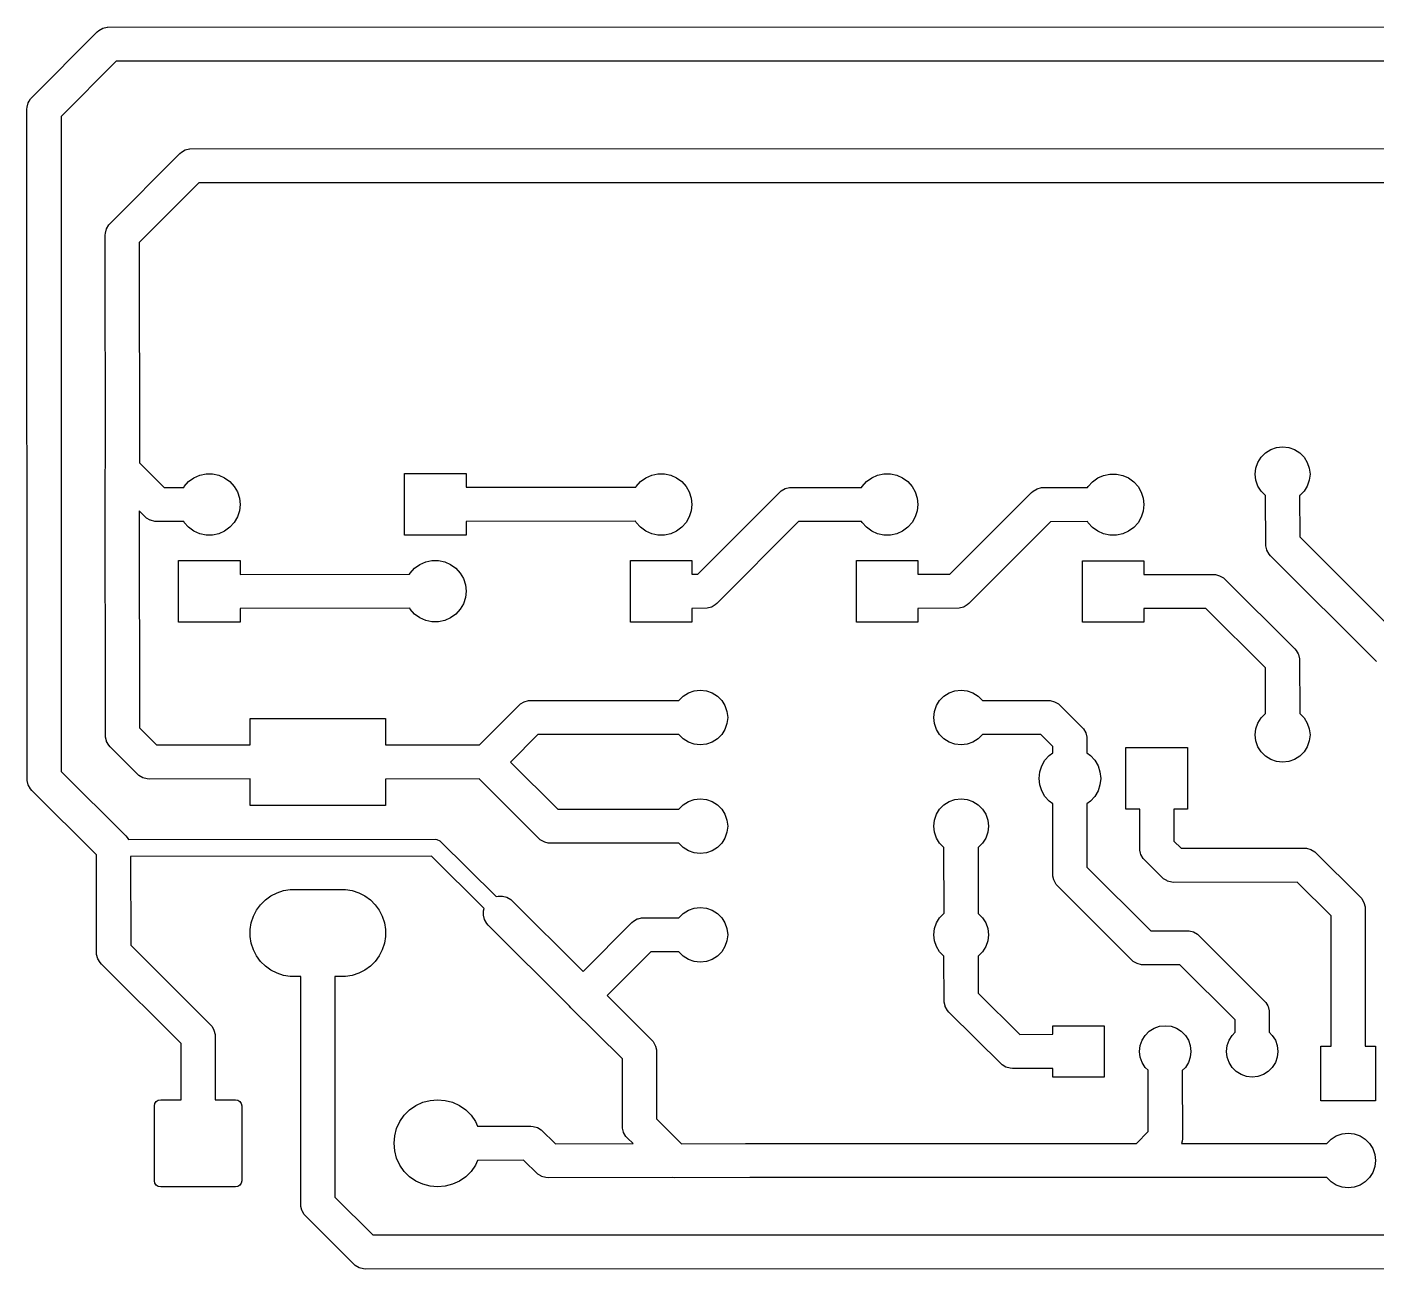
# Model space of a CAD drawing. Extents: x 53.6 to 119.4, y -107.1 to -70.7.
# Drawn here: x 53.6 to 93.03, y -107.05 to -70.75 of the extents above; entities that cross this region are included whole.
import ezdxf

# ---------------------------------------------------------------- set-up
doc = ezdxf.new("R2010")
doc.units = 0
doc.layers.add('BLACK', color=7, linetype='CONTINUOUS')

msp = doc.modelspace()

# ---------------------------------------------------------------- linework, layer by layer
at = {"layer": 'BLACK', "linetype": 'CONTINUOUS'}
for p, q in [((53.705967, -72.846974), (55.653447, -70.893446)), ((55.653447, -70.893446), (55.702603, -70.850338)), ((55.702603, -70.850338), (55.702619, -70.850323)), ((55.702619, -70.850323), (55.815658, -70.78506)), ((55.815658, -70.78506), (55.941737, -70.751277)), ((55.941737, -70.751277), (55.951905, -70.751277)), ((55.951905, -70.751277), (99.441, -70.747)), ((56.208681, -71.74698), (54.597782, -73.362882)), ((99.229993, -71.742749), (56.208681, -71.74698)), ((53.64006, -72.960658), (53.663503, -72.920054)), ((53.663503, -72.920054), (53.705323, -72.847619)), ((53.705323, -72.847619), (53.705967, -72.846974)), ((53.602, -73.152), (53.606277, -73.086752)), ((53.606277, -92.770675), (53.602, -73.152)), ((53.606277, -73.086737), (53.64006, -72.960658)), ((53.606277, -73.086752), (53.606277, -73.086737)), ((54.597782, -73.362882), (54.601956, -92.508331)), ((55.992009, -76.529932), (58.066447, -74.449447)), ((58.066447, -74.449447), (58.115603, -74.406338)), ((58.115603, -74.406338), (58.115619, -74.406323)), ((58.115619, -74.406323), (58.228658, -74.34106)), ((58.228658, -74.34106), (58.354737, -74.307277)), ((58.354737, -74.307277), (58.363736, -74.307277)), ((58.363736, -74.307277), (95.579533, -74.303141)), ((95.582125, -75.29887), (58.621647, -75.302977)), ((58.621647, -75.302977), (56.883892, -77.045798)), ((55.888, -76.835), (55.892277, -76.769752)), ((55.892198, -83.628955), (55.888, -76.835)), ((55.892277, -76.769737), (55.92606, -76.643658)), ((55.892277, -76.769752), (55.892277, -76.769737)), ((55.92606, -76.643658), (55.991323, -76.530619)), ((55.991323, -76.530619), (55.992009, -76.529932)), ((56.883892, -77.045798), (56.887874, -83.490703)), ((89.798208, -83.194535), (89.949893, -83.099225)), ((89.949893, -83.099225), (90.118983, -83.040058)), ((90.118983, -83.040058), (90.297, -83.02)), ((90.297, -83.02), (90.475017, -83.040058)), ((90.475017, -83.040058), (90.644107, -83.099225)), ((90.644107, -83.099225), (90.795792, -83.194535)), ((56.887874, -83.490703), (57.608825, -84.207539)), ((89.517058, -83.641983), (89.576225, -83.472893)), ((89.576225, -83.472893), (89.671535, -83.321208)), ((89.671535, -83.321208), (89.798208, -83.194535)), ((90.795792, -83.194535), (90.922465, -83.321208)), ((90.922465, -83.321208), (91.017775, -83.472893)), ((91.017775, -83.472893), (91.076942, -83.641983)), ((55.888, -83.693), (55.892198, -83.628955)), ((55.892277, -91.503436), (55.888, -83.693)), ((58.325782, -84.03517), (58.478, -83.924577)), ((58.478, -83.924577), (58.649885, -83.848049)), ((58.649885, -83.848049), (58.833924, -83.80893)), ((58.833924, -83.80893), (59.022076, -83.80893)), ((59.022076, -83.80893), (59.206115, -83.848049)), ((59.206115, -83.848049), (59.378, -83.924577)), ((59.378, -83.924577), (59.530218, -84.03517)), ((64.632, -85.599), (64.632, -83.799)), ((64.632, -83.799), (66.432, -83.799)), ((66.432, -83.799), (66.432, -84.202658)), ((71.533782, -84.03517), (71.686, -83.924577)), ((71.686, -83.924577), (71.857885, -83.848049)), ((71.857885, -83.848049), (72.041924, -83.80893)), ((72.041924, -83.80893), (72.230076, -83.80893)), ((72.230076, -83.80893), (72.414115, -83.848049)), ((72.414115, -83.848049), (72.586, -83.924577)), ((72.586, -83.924577), (72.738218, -84.03517)), ((78.137782, -84.03517), (78.29, -83.924577)), ((78.29, -83.924577), (78.461885, -83.848049)), ((78.461885, -83.848049), (78.645924, -83.80893)), ((78.645924, -83.80893), (78.834076, -83.80893)), ((78.834076, -83.80893), (79.018115, -83.848049)), ((79.018115, -83.848049), (79.19, -83.924577)), ((79.19, -83.924577), (79.342218, -84.03517)), ((84.741782, -84.04017), (84.894, -83.929577)), ((84.894, -83.929577), (85.065885, -83.853049)), ((85.065885, -83.853049), (85.249924, -83.81393)), ((85.249924, -83.81393), (85.438076, -83.81393)), ((85.438076, -83.81393), (85.622115, -83.853049)), ((85.622115, -83.853049), (85.794, -83.929577)), ((85.794, -83.929577), (85.946218, -84.04017)), ((89.497, -83.82), (89.517058, -83.641983)), ((89.517058, -83.998017), (89.497, -83.82)), ((91.076942, -83.641983), (91.097, -83.82)), ((91.097, -83.82), (91.076942, -83.998017)), ((57.608825, -84.207539), (58.181981, -84.206001)), ((58.181981, -84.206001), (58.199885, -84.174993)), ((58.199885, -84.174993), (58.325782, -84.03517)), ((59.530218, -84.03517), (59.656115, -84.174993)), ((59.656115, -84.174993), (59.750191, -84.337937)), ((59.750191, -84.337937), (59.808333, -84.516879)), ((66.432, -84.202658), (71.393751, -84.199473)), ((71.393751, -84.199473), (71.407885, -84.174993)), ((71.407885, -84.174993), (71.533782, -84.03517)), ((72.738218, -84.03517), (72.864115, -84.174993)), ((72.864115, -84.174993), (72.958191, -84.337937)), ((72.958191, -84.337937), (73.016333, -84.516879)), ((73.208843, -86.744645), (75.597446, -84.350447)), ((75.597446, -84.350447), (75.64661, -84.307331)), ((75.64661, -84.307331), (75.646619, -84.307323)), ((75.646619, -84.307323), (75.759658, -84.24206)), ((75.759658, -84.24206), (75.885737, -84.208277)), ((75.885737, -84.208277), (75.886404, -84.208277)), ((75.886404, -84.208277), (77.994492, -84.205117)), ((77.994492, -84.205117), (78.011885, -84.174993)), ((78.011885, -84.174993), (78.137782, -84.03517)), ((79.342218, -84.03517), (79.468115, -84.174993)), ((79.468115, -84.174993), (79.562191, -84.337937)), ((79.562191, -84.337937), (79.620333, -84.516879)), ((80.575076, -86.74441), (82.958446, -84.355447)), ((82.958446, -84.355447), (83.00761, -84.312331)), ((83.00761, -84.312331), (83.007619, -84.312323)), ((83.007619, -84.312323), (83.120658, -84.24706)), ((83.120658, -84.24706), (83.246737, -84.213277)), ((83.246737, -84.213277), (83.247227, -84.213277)), ((83.247227, -84.213277), (84.598259, -84.210521)), ((84.598259, -84.210521), (84.615885, -84.179993)), ((84.615885, -84.179993), (84.741782, -84.04017)), ((85.946218, -84.04017), (86.072115, -84.179993)), ((86.072115, -84.179993), (86.166191, -84.342937)), ((86.166191, -84.342937), (86.224333, -84.521879)), ((89.576225, -84.167107), (89.517058, -83.998017)), ((89.671535, -84.318792), (89.576225, -84.167107)), ((89.798208, -84.445465), (89.671535, -84.318792)), ((90.922465, -84.318792), (90.795792, -84.445465)), ((91.017775, -84.167107), (90.922465, -84.318792)), ((91.076942, -83.998017), (91.017775, -84.167107)), ((59.808333, -84.516879), (59.828, -84.704)), ((59.828, -84.704), (59.808333, -84.891121)), ((73.016333, -84.516879), (73.036, -84.704)), ((73.036, -84.704), (73.016333, -84.891121)), ((79.620333, -84.516879), (79.64, -84.704)), ((79.64, -84.704), (79.620333, -84.891121)), ((86.224333, -84.521879), (86.244, -84.709)), ((86.244, -84.709), (86.224333, -84.896121)), ((89.798275, -84.445507), (89.798208, -84.445465)), ((89.801277, -85.916772), (89.798275, -84.445507)), ((90.795792, -84.445465), (90.794133, -84.446507)), ((90.794133, -84.446507), (90.796588, -85.65015)), ((57.094269, -85.100327), (56.884414, -84.891669)), ((56.884414, -84.891669), (56.887889, -91.237425)), ((57.094619, -85.100677), (57.094269, -85.100327)), ((57.198998, -85.16094), (57.094619, -85.100677)), ((59.750191, -85.070063), (59.656115, -85.233007)), ((59.808333, -84.891121), (59.750191, -85.070063)), ((72.958191, -85.070063), (72.864115, -85.233007)), ((73.016333, -84.891121), (72.958191, -85.070063)), ((79.562191, -85.070063), (79.468115, -85.233007)), ((79.620333, -84.891121), (79.562191, -85.070063)), ((86.166191, -85.075063), (86.072115, -85.238007)), ((86.224333, -84.896121), (86.166191, -85.075063)), ((57.207658, -85.16594), (57.198998, -85.16094)), ((57.333737, -85.199723), (57.207658, -85.16594)), ((57.333752, -85.199723), (57.333737, -85.199723)), ((57.399, -85.204), (57.333752, -85.199723)), ((58.181924, -85.201899), (57.399, -85.204)), ((58.199885, -85.233007), (58.181924, -85.201899)), ((58.325782, -85.37283), (58.199885, -85.233007)), ((58.478, -85.483423), (58.325782, -85.37283)), ((58.649885, -85.559951), (58.478, -85.483423)), ((59.378, -85.483423), (59.206115, -85.559951)), ((59.530218, -85.37283), (59.378, -85.483423)), ((59.656115, -85.233007), (59.530218, -85.37283)), ((71.386081, -85.195242), (66.432, -85.198422)), ((66.432, -85.198422), (66.432, -85.599)), ((71.407885, -85.233007), (71.386081, -85.195242)), ((71.533782, -85.37283), (71.407885, -85.233007)), ((71.686, -85.483423), (71.533782, -85.37283)), ((71.857885, -85.559951), (71.686, -85.483423)), ((72.586, -85.483423), (72.414115, -85.559951)), ((72.738218, -85.37283), (72.586, -85.483423)), ((72.864115, -85.233007), (72.738218, -85.37283)), ((76.152815, -85.203697), (73.764553, -87.597553)), ((77.99337, -85.200938), (76.152815, -85.203697)), ((78.011885, -85.233007), (77.99337, -85.200938)), ((78.137782, -85.37283), (78.011885, -85.233007)), ((78.29, -85.483423), (78.137782, -85.37283)), ((78.461885, -85.559951), (78.29, -85.483423)), ((79.19, -85.483423), (79.018115, -85.559951)), ((79.342218, -85.37283), (79.19, -85.483423)), ((79.468115, -85.233007), (79.342218, -85.37283)), ((83.513925, -85.208588), (81.130553, -87.597553)), ((84.597623, -85.206377), (83.513925, -85.208588)), ((84.615885, -85.238007), (84.597623, -85.206377)), ((84.741782, -85.37783), (84.615885, -85.238007)), ((84.894, -85.488423), (84.741782, -85.37783)), ((85.065885, -85.564951), (84.894, -85.488423)), ((85.794, -85.488423), (85.622115, -85.564951)), ((85.946218, -85.37783), (85.794, -85.488423)), ((86.072115, -85.238007), (85.946218, -85.37783)), ((58.833924, -85.59907), (58.649885, -85.559951)), ((59.022076, -85.59907), (58.833924, -85.59907)), ((59.206115, -85.559951), (59.022076, -85.59907)), ((66.432, -85.599), (64.632, -85.599)), ((72.041924, -85.59907), (71.857885, -85.559951)), ((72.230076, -85.59907), (72.041924, -85.59907)), ((72.414115, -85.559951), (72.230076, -85.59907)), ((78.645924, -85.59907), (78.461885, -85.559951)), ((78.834076, -85.59907), (78.645924, -85.59907)), ((79.018115, -85.559951), (78.834076, -85.59907)), ((85.249924, -85.60407), (85.065885, -85.564951)), ((85.438076, -85.60407), (85.249924, -85.60407)), ((85.622115, -85.564951), (85.438076, -85.60407)), ((89.801277, -85.917263), (89.801277, -85.916772)), ((89.832714, -86.034587), (89.801277, -85.917263)), ((90.796588, -85.65015), (93.555221, -88.403395)), ((89.83506, -86.043342), (89.832714, -86.034587)), ((89.900323, -86.156381), (89.83506, -86.043342)), ((89.900338, -86.156396), (89.900323, -86.156381)), ((89.943447, -86.205553), (89.900338, -86.156396)), ((93.039596, -89.295654), (89.943447, -86.205553)), ((58.028, -88.144), (58.028, -86.344)), ((58.028, -86.344), (59.828, -86.344)), ((59.828, -86.344), (59.828, -86.747658)), ((64.783975, -86.744476), (64.803885, -86.709993)), ((64.803885, -86.709993), (64.929782, -86.57017)), ((64.929782, -86.57017), (65.082, -86.459577)), ((65.082, -86.459577), (65.253885, -86.383049)), ((65.253885, -86.383049), (65.437924, -86.34393)), ((65.437924, -86.34393), (65.626076, -86.34393)), ((65.626076, -86.34393), (65.810115, -86.383049)), ((65.810115, -86.383049), (65.982, -86.459577)), ((65.982, -86.459577), (66.134218, -86.57017)), ((66.134218, -86.57017), (66.260115, -86.709993)), ((66.260115, -86.709993), (66.354191, -86.872937)), ((71.236, -88.144), (71.236, -86.344)), ((71.236, -86.344), (73.036, -86.344)), ((73.036, -86.344), (73.036, -86.745196)), ((77.84, -88.144), (77.84, -86.344)), ((77.84, -86.344), (79.64, -86.344)), ((79.64, -86.344), (79.64, -86.746313)), ((84.444, -88.149), (84.444, -86.349)), ((84.444, -86.349), (86.244, -86.349)), ((86.244, -86.349), (86.244, -86.751895)), ((59.828, -86.747658), (64.783975, -86.744476)), ((66.354191, -86.872937), (66.412333, -87.051879)), ((66.412333, -87.051879), (66.432, -87.239)), ((73.036, -86.745196), (73.208843, -86.744645)), ((79.64, -86.746313), (80.575076, -86.74441)), ((86.244, -86.751895), (88.265, -86.749)), ((88.265, -86.749), (88.330248, -86.753277)), ((88.330248, -86.753277), (88.330263, -86.753277)), ((88.330263, -86.753277), (88.456342, -86.78706)), ((88.456342, -86.78706), (88.569381, -86.852323)), ((88.569381, -86.852323), (88.570067, -86.853009)), ((88.570067, -86.853009), (90.650553, -88.927447)), ((66.412333, -87.426121), (66.354191, -87.605063)), ((66.432, -87.239), (66.412333, -87.426121)), ((64.787852, -87.740238), (59.828, -87.743422)), ((59.828, -87.743422), (59.828, -88.144)), ((64.803885, -87.768007), (64.787852, -87.740238)), ((64.929782, -87.90783), (64.803885, -87.768007)), ((65.082, -88.018423), (64.929782, -87.90783)), ((66.134218, -87.90783), (65.982, -88.018423)), ((66.260115, -87.768007), (66.134218, -87.90783)), ((66.354191, -87.605063), (66.260115, -87.768007)), ((73.47595, -87.739723), (73.036, -87.741127)), ((73.036, -87.741127), (73.036, -88.144)), ((73.476263, -87.739723), (73.47595, -87.739723)), ((73.602342, -87.70594), (73.476263, -87.739723)), ((73.625347, -87.692658), (73.602342, -87.70594)), ((73.715381, -87.640677), (73.625347, -87.692658)), ((73.715396, -87.640661), (73.715381, -87.640677)), ((73.764553, -87.597553), (73.715396, -87.640661)), ((80.841772, -87.739723), (79.64, -87.742168)), ((79.64, -87.742168), (79.64, -88.144)), ((80.842263, -87.739723), (80.841772, -87.739723)), ((80.968342, -87.70594), (80.842263, -87.739723)), ((80.991347, -87.692658), (80.968342, -87.70594)), ((81.081381, -87.640677), (80.991347, -87.692658)), ((81.081396, -87.640661), (81.081381, -87.640677)), ((81.130553, -87.597553), (81.081396, -87.640661)), ((88.054426, -87.745117), (86.244, -87.74771)), ((86.244, -87.74771), (86.244, -88.149)), ((89.797388, -89.483012), (88.054426, -87.745117)), ((59.828, -88.144), (58.028, -88.144)), ((65.253885, -88.094951), (65.082, -88.018423)), ((65.437924, -88.13407), (65.253885, -88.094951)), ((65.626076, -88.13407), (65.437924, -88.13407)), ((65.810115, -88.094951), (65.626076, -88.13407)), ((65.982, -88.018423), (65.810115, -88.094951)), ((73.036, -88.144), (71.236, -88.144)), ((79.64, -88.144), (77.84, -88.144)), ((86.244, -88.149), (84.444, -88.149)), ((90.650553, -88.927447), (90.693661, -88.976603)), ((90.693661, -88.976603), (90.693677, -88.976619)), ((90.693677, -88.976619), (90.745795, -89.066891)), ((90.745795, -89.066891), (90.75894, -89.089658)), ((90.75894, -89.089658), (90.792723, -89.215737)), ((89.799947, -90.813442), (89.797388, -89.483012)), ((90.792723, -89.215737), (90.792723, -89.216256)), ((90.792723, -89.216256), (90.795797, -90.81454)), ((72.780208, -90.306535), (72.931893, -90.211225)), ((72.931893, -90.211225), (73.100983, -90.152058)), ((73.100983, -90.152058), (73.279, -90.132)), ((73.279, -90.132), (73.457017, -90.152058)), ((73.457017, -90.152058), (73.626107, -90.211225)), ((73.626107, -90.211225), (73.777792, -90.306535)), ((80.400208, -90.306535), (80.551893, -90.211225)), ((80.551893, -90.211225), (80.720983, -90.152058)), ((80.720983, -90.152058), (80.899, -90.132)), ((80.899, -90.132), (81.077017, -90.152058)), ((81.077017, -90.152058), (81.246107, -90.211225)), ((81.246107, -90.211225), (81.397792, -90.306535)), ((66.824893, -91.731173), (67.972446, -90.578447)), ((67.972446, -90.578447), (68.02161, -90.535331)), ((68.02161, -90.535331), (68.021619, -90.535323)), ((68.021619, -90.535323), (68.134658, -90.47006)), ((68.134658, -90.47006), (68.260737, -90.436277)), ((68.260737, -90.436277), (68.26191, -90.436277)), ((68.26191, -90.436277), (72.65421, -90.432532)), ((72.65421, -90.432532), (72.780208, -90.306535)), ((73.777792, -90.306535), (73.904465, -90.433208)), ((73.904465, -90.433208), (73.999775, -90.584893)), ((73.999775, -90.584893), (74.058942, -90.753983)), ((80.119058, -90.753983), (80.178225, -90.584893)), ((80.178225, -90.584893), (80.273535, -90.433208)), ((80.273535, -90.433208), (80.400208, -90.306535)), ((81.397792, -90.306535), (81.524465, -90.433208)), ((81.524465, -90.433208), (81.52568, -90.435141)), ((81.52568, -90.435141), (83.439, -90.432)), ((83.439, -90.432), (83.504248, -90.436277)), ((83.504248, -90.436277), (83.504263, -90.436277)), ((83.504263, -90.436277), (83.630342, -90.47006)), ((83.630342, -90.47006), (83.743381, -90.535323)), ((83.743381, -90.535323), (83.743607, -90.535549)), ((83.743607, -90.535549), (84.432554, -91.218447)), ((60.123, -91.732697), (60.123, -90.956)), ((60.123, -90.956), (64.083, -90.956)), ((64.083, -90.956), (64.083, -91.733524)), ((74.058942, -90.753983), (74.079, -90.932)), ((74.079, -90.932), (74.058942, -91.110017)), ((80.099, -90.932), (80.119058, -90.753983)), ((80.119058, -91.110017), (80.099, -90.932)), ((89.576225, -91.092893), (89.671535, -90.941208)), ((89.671535, -90.941208), (89.798208, -90.814535)), ((89.798208, -90.814535), (89.799947, -90.813442)), ((90.795797, -90.81454), (90.922465, -90.941208)), ((90.922465, -90.941208), (91.017775, -91.092893)), ((56.887889, -91.237425), (57.389114, -91.735041)), ((68.528106, -91.431827), (67.730919, -92.232607)), ((72.651976, -91.428312), (68.528106, -91.431827)), ((72.653535, -91.430792), (72.651976, -91.428312)), ((72.780208, -91.557465), (72.653535, -91.430792)), ((73.904465, -91.430792), (73.777792, -91.557465)), ((73.999775, -91.279107), (73.904465, -91.430792)), ((74.058942, -91.110017), (73.999775, -91.279107)), ((80.178225, -91.279107), (80.119058, -91.110017)), ((80.273535, -91.430792), (80.178225, -91.279107)), ((80.400208, -91.557465), (80.273535, -91.430792)), ((81.524283, -91.430973), (81.397792, -91.557465)), ((83.22933, -91.428173), (81.524283, -91.430973)), ((83.579723, -91.775491), (83.22933, -91.428173)), ((84.432554, -91.218447), (84.475669, -91.267611)), ((84.475669, -91.267611), (84.475677, -91.267619)), ((84.475677, -91.267619), (84.54094, -91.380658)), ((84.54094, -91.380658), (84.54094, -91.380659)), ((84.54094, -91.380659), (84.574723, -91.506737)), ((89.497, -91.44), (89.517058, -91.261983)), ((89.517058, -91.618017), (89.497, -91.44)), ((89.517058, -91.261983), (89.576225, -91.092893)), ((91.017775, -91.092893), (91.076942, -91.261983)), ((91.076942, -91.261983), (91.097, -91.44)), ((91.097, -91.44), (91.076942, -91.618017)), ((55.892277, -91.505263), (55.892277, -91.503436)), ((55.92249, -91.618017), (55.892277, -91.505263)), ((55.92606, -91.631342), (55.92249, -91.618017)), ((55.991323, -91.744381), (55.92606, -91.631342)), ((55.991338, -91.744396), (55.991323, -91.744381)), ((56.034447, -91.793553), (55.991338, -91.744396)), ((56.874342, -92.6274), (56.034447, -91.793553)), ((57.389114, -91.735041), (60.123, -91.732697)), ((64.083, -91.733524), (66.824893, -91.731173)), ((72.931893, -91.652775), (72.780208, -91.557465)), ((73.100983, -91.711942), (72.931893, -91.652775)), ((73.279, -91.732), (73.100983, -91.711942)), ((73.457017, -91.711942), (73.279, -91.732)), ((73.626107, -91.652775), (73.457017, -91.711942)), ((73.777792, -91.557465), (73.626107, -91.652775)), ((80.551893, -91.652775), (80.400208, -91.557465)), ((80.720983, -91.711942), (80.551893, -91.652775)), ((80.899, -91.732), (80.720983, -91.711942)), ((81.077017, -91.711942), (80.899, -91.732)), ((81.246107, -91.652775), (81.077017, -91.711942)), ((81.397792, -91.557465), (81.246107, -91.652775)), ((83.5804, -91.965886), (83.579723, -91.775491)), ((84.574723, -91.506737), (84.574723, -91.507018)), ((84.574723, -91.507018), (84.576351, -91.964979)), ((85.719, -93.61), (85.719, -91.81)), ((85.719, -91.81), (87.519, -91.81)), ((87.519, -91.81), (87.519, -93.61)), ((89.576225, -91.787107), (89.517058, -91.618017)), ((89.671535, -91.938792), (89.576225, -91.787107)), ((91.017775, -91.787107), (90.922465, -91.938792)), ((91.076942, -91.618017), (91.017775, -91.787107)), ((67.730919, -92.232607), (69.11367, -93.611012)), ((83.256809, -92.343937), (83.350885, -92.180993)), ((83.350885, -92.180993), (83.476782, -92.04117)), ((83.476782, -92.04117), (83.5804, -91.965886)), ((84.576351, -91.964979), (84.681218, -92.04117)), ((84.681218, -92.04117), (84.807115, -92.180993)), ((84.807115, -92.180993), (84.901191, -92.343937)), ((89.798208, -92.065465), (89.671535, -91.938792)), ((89.949893, -92.160775), (89.798208, -92.065465)), ((90.118983, -92.219942), (89.949893, -92.160775)), ((90.297, -92.24), (90.118983, -92.219942)), ((90.475017, -92.219942), (90.297, -92.24)), ((90.644107, -92.160775), (90.475017, -92.219942)), ((90.795792, -92.065465), (90.644107, -92.160775)), ((90.922465, -91.938792), (90.795792, -92.065465)), ((54.601956, -92.508331), (56.487553, -94.388447)), ((56.874619, -92.627677), (56.874342, -92.6274)), ((56.987658, -92.69294), (56.874619, -92.627677)), ((83.179, -92.71), (83.198667, -92.522879)), ((83.198667, -92.522879), (83.256809, -92.343937)), ((84.901191, -92.343937), (84.959333, -92.522879)), ((84.959333, -92.522879), (84.979, -92.71)), ((53.606277, -92.775263), (53.606277, -92.770675)), ((53.630174, -92.864446), (53.606277, -92.775263)), ((53.64006, -92.901342), (53.630174, -92.864446)), ((53.705323, -93.014381), (53.64006, -92.901342)), ((53.705338, -93.014396), (53.705323, -93.014381)), ((53.748447, -93.063553), (53.705338, -93.014396)), ((57.113737, -92.726723), (56.987658, -92.69294)), ((57.113752, -92.726723), (57.113737, -92.726723)), ((57.179, -92.731), (57.113752, -92.726723)), ((60.123, -92.728475), (57.179, -92.731)), ((60.123, -93.506), (60.123, -92.728475)), ((66.816301, -92.726958), (64.083, -92.729302)), ((64.083, -92.729302), (64.083, -93.506)), ((68.598301, -94.503359), (66.816301, -92.726958)), ((83.198667, -92.897121), (83.179, -92.71)), ((83.256809, -93.076063), (83.198667, -92.897121)), ((84.959333, -92.897121), (84.901191, -93.076063)), ((84.979, -92.71), (84.959333, -92.897121)), ((55.634277, -94.943901), (53.748447, -93.063553)), ((72.780208, -93.481535), (72.931893, -93.386225)), ((72.931893, -93.386225), (73.100983, -93.327058)), ((73.100983, -93.327058), (73.279, -93.307)), ((73.279, -93.307), (73.457017, -93.327058)), ((73.457017, -93.327058), (73.626107, -93.386225)), ((73.626107, -93.386225), (73.777792, -93.481535)), ((80.400208, -93.481535), (80.551893, -93.386225)), ((80.551893, -93.386225), (80.720983, -93.327058)), ((80.720983, -93.327058), (80.899, -93.307)), ((80.899, -93.307), (81.077017, -93.327058)), ((81.077017, -93.327058), (81.246107, -93.386225)), ((81.246107, -93.386225), (81.397792, -93.481535)), ((83.350885, -93.239007), (83.256809, -93.076063)), ((83.476782, -93.37883), (83.350885, -93.239007)), ((83.580111, -93.453903), (83.476782, -93.37883)), ((84.681218, -93.37883), (84.575932, -93.455324)), ((84.807115, -93.239007), (84.681218, -93.37883)), ((84.901191, -93.076063), (84.807115, -93.239007)), ((64.083, -93.506), (60.123, -93.506)), ((69.11367, -93.611012), (72.654141, -93.607601)), ((72.654141, -93.607601), (72.780208, -93.481535)), ((73.777792, -93.481535), (73.904465, -93.608208)), ((73.904465, -93.608208), (73.999775, -93.759893)), ((73.999775, -93.759893), (74.058942, -93.928983)), ((80.119058, -93.928983), (80.178225, -93.759893)), ((80.178225, -93.759893), (80.273535, -93.608208)), ((80.273535, -93.608208), (80.400208, -93.481535)), ((81.397792, -93.481535), (81.524465, -93.608208)), ((81.524465, -93.608208), (81.619775, -93.759893)), ((81.619775, -93.759893), (81.678942, -93.928983)), ((83.583277, -95.573593), (83.580111, -93.453903)), ((84.575932, -93.455324), (84.578698, -95.307106)), ((86.120831, -93.61), (85.719, -93.61)), ((86.123277, -94.811771), (86.120831, -93.61)), ((87.519, -93.61), (87.116686, -93.61)), ((87.116686, -93.61), (87.118585, -94.54339)), ((74.058942, -93.928983), (74.079, -94.107)), ((74.079, -94.107), (74.058942, -94.285017)), ((80.099, -94.107), (80.119058, -93.928983)), ((80.119058, -94.285017), (80.099, -94.107)), ((81.678942, -93.928983), (81.699, -94.107)), ((81.699, -94.107), (81.678942, -94.285017)), ((56.487553, -94.388447), (56.530661, -94.437603)), ((56.530661, -94.437603), (56.530677, -94.437619)), ((56.530677, -94.437619), (56.564706, -94.49656)), ((56.564706, -94.49656), (65.532, -94.492)), ((65.532, -94.492), (65.580773, -94.496804)), ((65.580773, -94.496804), (65.670893, -94.534133)), ((65.670893, -94.534133), (65.671177, -94.534417)), ((65.671177, -94.534417), (67.310246, -96.167753)), ((68.598619, -94.503677), (68.598301, -94.503359)), ((68.711658, -94.56894), (68.598619, -94.503677)), ((68.738301, -94.576079), (68.711658, -94.56894)), ((68.837737, -94.602723), (68.738301, -94.576079)), ((68.837752, -94.602723), (68.837737, -94.602723)), ((68.903, -94.607), (68.837752, -94.602723)), ((72.652024, -94.603388), (68.903, -94.607)), ((72.653535, -94.605792), (72.652024, -94.603388)), ((72.780208, -94.732465), (72.653535, -94.605792)), ((73.904465, -94.605792), (73.777792, -94.732465)), ((73.999775, -94.454107), (73.904465, -94.605792)), ((74.058942, -94.285017), (73.999775, -94.454107)), ((80.178225, -94.454107), (80.119058, -94.285017)), ((80.273535, -94.605792), (80.178225, -94.454107)), ((80.399825, -94.732082), (80.273535, -94.605792)), ((81.524465, -94.605792), (81.397792, -94.732465)), ((81.619775, -94.454107), (81.524465, -94.605792)), ((81.678942, -94.285017), (81.619775, -94.454107)), ((87.118585, -94.54339), (87.331503, -94.753974)), ((55.638277, -97.854342), (55.634277, -94.943901)), ((65.423962, -94.987275), (56.630154, -94.991747)), ((56.630154, -94.991747), (56.633722, -97.588197)), ((66.958714, -96.51666), (65.423962, -94.987275)), ((72.931893, -94.827775), (72.780208, -94.732465)), ((73.100983, -94.886942), (72.931893, -94.827775)), ((73.279, -94.907), (73.100983, -94.886942)), ((73.457017, -94.886942), (73.279, -94.907)), ((73.626107, -94.827775), (73.457017, -94.886942)), ((73.777792, -94.732465), (73.626107, -94.827775)), ((80.402364, -96.65518), (80.399825, -94.732082)), ((81.397792, -94.732465), (81.395635, -94.733819)), ((81.395635, -94.733819), (81.398174, -96.656917)), ((86.123277, -94.812263), (86.123277, -94.811771)), ((86.145834, -94.896446), (86.123277, -94.812263)), ((86.15706, -94.938342), (86.145834, -94.896446)), ((86.222323, -95.051381), (86.15706, -94.938342)), ((87.331503, -94.753974), (90.932, -94.75)), ((90.932, -94.75), (90.997248, -94.754277)), ((90.997248, -94.754277), (90.997263, -94.754277)), ((90.997263, -94.754277), (91.123342, -94.78806)), ((91.123342, -94.78806), (91.236381, -94.853323)), ((91.236381, -94.853323), (91.236819, -94.853761)), ((91.236819, -94.853761), (92.565553, -96.176446)), ((84.578698, -95.307106), (86.443107, -97.166395)), ((86.222338, -95.051396), (86.222323, -95.051381)), ((86.265447, -95.100553), (86.222338, -95.051396)), ((86.817527, -95.646585), (86.265447, -95.100553)), ((83.583277, -95.574263), (83.583277, -95.573593)), ((83.610822, -95.67706), (83.583277, -95.574263)), ((83.61706, -95.700342), (83.610822, -95.67706)), ((83.682323, -95.813381), (83.61706, -95.700342)), ((86.817619, -95.646677), (86.817527, -95.646585)), ((86.91057, -95.700342), (86.817619, -95.646677)), ((86.930658, -95.71194), (86.91057, -95.700342)), ((87.056737, -95.745723), (86.930658, -95.71194)), ((87.056752, -95.745723), (87.056737, -95.745723)), ((87.122, -95.75), (87.056752, -95.745723)), ((90.721571, -95.746026), (87.122, -95.75)), ((91.712177, -96.732123), (90.721571, -95.746026)), ((60.569954, -96.261482), (60.731814, -96.143884)), ((60.731814, -96.143884), (60.910079, -96.053054)), ((60.910079, -96.053054), (61.100357, -95.991228)), ((61.100357, -95.991228), (61.297965, -95.95993)), ((61.297965, -95.95993), (62.808, -95.956)), ((62.808, -95.956), (62.908035, -95.95993)), ((62.908035, -95.95993), (63.105643, -95.991228)), ((63.105643, -95.991228), (63.295921, -96.053054)), ((63.295921, -96.053054), (63.474186, -96.143884)), ((63.474186, -96.143884), (63.636046, -96.261482)), ((67.310246, -96.167753), (67.371737, -96.151277)), ((67.371737, -96.151277), (67.502263, -96.151277)), ((67.502263, -96.151277), (67.628342, -96.18506)), ((67.628342, -96.18506), (67.74138, -96.250324)), ((83.682338, -95.813396), (83.682323, -95.813381)), ((83.725447, -95.862553), (83.682338, -95.813396)), ((85.927891, -98.058949), (83.725447, -95.862553)), ((92.565553, -96.176446), (92.608668, -96.22561)), ((60.220054, -96.743079), (60.310884, -96.564814)), ((60.310884, -96.564814), (60.428482, -96.402954)), ((60.428482, -96.402954), (60.569954, -96.261482)), ((63.636046, -96.261482), (63.777518, -96.402954)), ((63.777518, -96.402954), (63.895116, -96.564814)), ((63.895116, -96.564814), (63.985946, -96.743079)), ((66.941277, -96.581737), (66.958714, -96.51666)), ((66.941277, -96.712263), (66.941277, -96.581737)), ((67.74138, -96.250324), (69.851931, -98.355688)), ((72.780208, -96.656535), (72.931893, -96.561225)), ((72.931893, -96.561225), (73.100983, -96.502058)), ((73.100983, -96.502058), (73.279, -96.482)), ((73.279, -96.482), (73.457017, -96.502058)), ((73.457017, -96.502058), (73.626107, -96.561225)), ((73.626107, -96.561225), (73.777792, -96.656535)), ((92.608668, -96.22561), (92.608677, -96.225619)), ((92.608677, -96.225619), (92.62294, -96.250324)), ((92.62294, -96.250324), (92.67394, -96.338658)), ((92.67394, -96.338658), (92.707723, -96.464737)), ((92.707723, -96.464737), (92.707723, -96.465876)), ((92.707723, -96.465876), (92.711298, -100.541)), ((60.12693, -97.130965), (60.158228, -96.933357)), ((60.158228, -96.933357), (60.220054, -96.743079)), ((63.985946, -96.743079), (64.047772, -96.933357)), ((64.047772, -96.933357), (64.07907, -97.130965)), ((66.97506, -96.838342), (66.941277, -96.712263)), ((67.040324, -96.95138), (66.97506, -96.838342)), ((67.083447, -97.000553), (67.040324, -96.95138)), ((69.851931, -98.355688), (71.274447, -96.928446)), ((71.274447, -96.928446), (71.323603, -96.885338)), ((71.323603, -96.885338), (71.323619, -96.885323)), ((71.323619, -96.885323), (71.436658, -96.82006)), ((71.436658, -96.82006), (71.463301, -96.81292)), ((71.463301, -96.81292), (71.562737, -96.786277)), ((71.562737, -96.786277), (71.563138, -96.786277)), ((71.563138, -96.786277), (72.653314, -96.783559)), ((72.653314, -96.783559), (72.653535, -96.783208)), ((72.653535, -96.783208), (72.780208, -96.656535)), ((73.777792, -96.656535), (73.904465, -96.783208)), ((73.904465, -96.783208), (73.999775, -96.934893)), ((73.999775, -96.934893), (74.058942, -97.103983)), ((80.119058, -97.103983), (80.178225, -96.934893)), ((80.178225, -96.934893), (80.273535, -96.783208)), ((80.273535, -96.783208), (80.400208, -96.656535)), ((80.400208, -96.656535), (80.402364, -96.65518)), ((81.398174, -96.656917), (81.524465, -96.783208)), ((81.524465, -96.783208), (81.619775, -96.934893)), ((81.619775, -96.934893), (81.678942, -97.103983)), ((91.715519, -100.541), (91.712177, -96.732123)), ((60.12693, -97.331035), (60.12693, -97.130965)), ((60.158228, -97.528643), (60.12693, -97.331035)), ((64.07907, -97.331035), (64.047772, -97.528643)), ((64.07907, -97.130965), (64.07907, -97.331035)), ((69.454919, -99.366199), (67.083447, -97.000553)), ((74.058942, -97.103983), (74.079, -97.282)), ((74.079, -97.282), (74.058942, -97.460017)), ((80.099, -97.282), (80.119058, -97.103983)), ((80.119058, -97.460017), (80.099, -97.282)), ((81.678942, -97.103983), (81.699, -97.282)), ((81.699, -97.282), (81.678942, -97.460017)), ((86.443107, -97.166395), (87.503, -97.163)), ((87.503, -97.163), (87.568248, -97.167277)), ((87.568248, -97.167277), (87.568263, -97.167277)), ((87.568263, -97.167277), (87.694342, -97.20106)), ((87.694342, -97.20106), (87.807381, -97.266323)), ((87.807381, -97.266323), (87.808025, -97.266967)), ((87.808025, -97.266967), (89.761554, -99.214447)), ((56.633722, -97.588197), (58.956553, -99.905446)), ((60.220054, -97.718921), (60.158228, -97.528643)), ((60.310884, -97.897186), (60.220054, -97.718921)), ((63.985946, -97.718921), (63.895116, -97.897186)), ((64.047772, -97.528643), (63.985946, -97.718921)), ((73.999775, -97.629107), (73.904465, -97.780792)), ((74.058942, -97.460017), (73.999775, -97.629107)), ((80.178225, -97.629107), (80.119058, -97.460017)), ((80.273535, -97.780792), (80.178225, -97.629107)), ((81.619775, -97.629107), (81.524465, -97.780792)), ((81.678942, -97.460017), (81.619775, -97.629107)), ((55.638277, -97.855263), (55.638277, -97.854342)), ((55.67206, -97.981342), (55.638277, -97.855263)), ((55.737323, -98.094381), (55.67206, -97.981342)), ((55.737338, -98.094396), (55.737323, -98.094381)), ((55.780447, -98.143553), (55.737338, -98.094396)), ((58.103271, -100.460797), (55.780447, -98.143553)), ((60.428482, -98.059046), (60.310884, -97.897186)), ((60.569954, -98.200518), (60.428482, -98.059046)), ((63.777518, -98.059046), (63.636046, -98.200518)), ((63.895116, -97.897186), (63.777518, -98.059046)), ((71.830206, -97.781495), (70.55421, -99.061731)), ((72.652689, -97.779445), (71.830206, -97.781495)), ((72.653535, -97.780792), (72.652689, -97.779445)), ((72.780208, -97.907465), (72.653535, -97.780792)), ((72.931893, -98.002775), (72.780208, -97.907465)), ((73.100983, -98.061942), (72.931893, -98.002775)), ((73.279, -98.082), (73.100983, -98.061942)), ((73.457017, -98.061942), (73.279, -98.082)), ((73.626107, -98.002775), (73.457017, -98.061942)), ((73.777792, -97.907465), (73.626107, -98.002775)), ((73.904465, -97.780792), (73.777792, -97.907465)), ((80.400208, -97.907465), (80.273535, -97.780792)), ((80.400358, -97.907559), (80.400208, -97.907465)), ((80.403277, -99.251802), (80.400358, -97.907559)), ((81.397792, -97.907465), (81.396223, -97.90845)), ((81.396223, -97.90845), (81.39856, -98.984744)), ((81.524465, -97.780792), (81.397792, -97.907465)), ((85.928619, -98.059677), (85.927891, -98.058949)), ((86.041658, -98.12494), (85.928619, -98.059677)), ((86.167737, -98.158723), (86.041658, -98.12494)), ((86.167752, -98.158723), (86.167737, -98.158723)), ((86.233, -98.163), (86.167752, -98.158723)), ((87.292942, -98.159604), (86.233, -98.163)), ((88.908729, -99.770388), (87.292942, -98.159604)), ((60.731814, -98.318116), (60.569954, -98.200518)), ((60.910079, -98.408946), (60.731814, -98.318116)), ((61.100357, -98.470772), (60.910079, -98.408946)), ((61.297965, -98.50207), (61.100357, -98.470772)), ((61.398, -98.506), (61.297965, -98.50207)), ((61.603682, -98.505464), (61.398, -98.506)), ((61.607277, -105.219395), (61.603682, -98.505464)), ((62.908035, -98.50207), (62.599437, -98.502873)), ((62.599437, -98.502873), (62.602891, -104.954017)), ((63.105643, -98.470772), (62.908035, -98.50207)), ((63.295921, -98.408946), (63.105643, -98.470772)), ((63.474186, -98.318116), (63.295921, -98.408946)), ((63.636046, -98.200518), (63.474186, -98.318116)), ((70.55421, -99.061731), (71.854554, -100.357447)), ((80.403277, -99.252263), (80.403277, -99.251802)), ((80.433319, -99.36438), (80.403277, -99.252263)), ((81.39856, -98.984744), (82.612233, -100.193686)), ((89.761554, -99.214447), (89.804661, -99.263603)), ((89.804661, -99.263603), (89.804677, -99.263619)), ((89.804677, -99.263619), (89.862851, -99.36438)), ((69.496447, -99.413553), (69.454919, -99.366199)), ((71.001388, -100.91314), (69.496447, -99.413553)), ((80.43706, -99.378342), (80.433319, -99.36438)), ((80.502323, -99.491381), (80.43706, -99.378342)), ((80.502338, -99.491396), (80.502323, -99.491381)), ((80.545447, -99.540553), (80.502338, -99.491396)), ((82.097106, -101.086164), (80.545447, -99.540553)), ((89.862851, -99.36438), (89.86994, -99.376658)), ((89.86994, -99.376658), (89.903723, -99.502737)), ((89.903723, -99.502737), (89.903723, -99.503014)), ((89.903723, -99.503014), (89.905996, -100.134005)), ((58.956553, -99.905446), (58.999668, -99.95461)), ((58.999668, -99.95461), (58.999677, -99.954619)), ((58.999677, -99.954619), (59.062668, -100.063723)), ((59.062668, -100.063723), (59.06494, -100.067658)), ((59.06494, -100.067658), (59.098723, -100.193737)), ((83.578, -100.191611), (83.578, -99.94)), ((83.578, -99.94), (85.078, -99.94)), ((85.078, -99.94), (85.078, -101.44)), ((86.281626, -100.222383), (86.400383, -100.103626)), ((86.400383, -100.103626), (86.542587, -100.014273)), ((86.542587, -100.014273), (86.701109, -99.958804)), ((86.701109, -99.958804), (86.868, -99.94)), ((86.868, -99.94), (87.034891, -99.958804)), ((87.034891, -99.958804), (87.193413, -100.014273)), ((87.193413, -100.014273), (87.335617, -100.103626)), ((87.335617, -100.103626), (87.454374, -100.222383)), ((88.821626, -100.222383), (88.910039, -100.133969)), ((88.910039, -100.133969), (88.908729, -99.770388)), ((89.905996, -100.134005), (89.994374, -100.222383)), ((58.105477, -102.103), (58.103271, -100.460797)), ((59.098723, -100.193737), (59.098723, -100.194278)), ((59.098723, -100.194278), (59.101287, -102.103)), ((71.854554, -100.357447), (71.897669, -100.406611)), ((71.897669, -100.406611), (71.897677, -100.406619)), ((71.897677, -100.406619), (71.96294, -100.519658)), ((71.96294, -100.519658), (71.968658, -100.541)), ((82.612233, -100.193686), (83.578, -100.191611)), ((86.118, -100.69), (86.136804, -100.523109)), ((86.136804, -100.523109), (86.192273, -100.364587)), ((86.192273, -100.364587), (86.281626, -100.222383)), ((87.454374, -100.222383), (87.543727, -100.364587)), ((87.543727, -100.364587), (87.599196, -100.523109)), ((87.599196, -100.523109), (87.618, -100.69)), ((88.658, -100.69), (88.676804, -100.523109)), ((88.676804, -100.523109), (88.732273, -100.364587)), ((88.732273, -100.364587), (88.821626, -100.222383)), ((89.994374, -100.222383), (90.083727, -100.364587)), ((90.083727, -100.364587), (90.139196, -100.523109)), ((90.139196, -100.523109), (90.158, -100.69)), ((71.005277, -102.934743), (71.001388, -100.91314)), ((71.968658, -100.541), (71.996723, -100.645737)), ((71.996723, -100.645737), (71.996723, -100.646256)), ((71.996723, -100.646256), (72.00061, -102.667445)), ((86.136804, -100.856891), (86.118, -100.69)), ((86.192273, -101.015413), (86.136804, -100.856891)), ((87.599196, -100.856891), (87.543727, -101.015413)), ((87.618, -100.69), (87.599196, -100.856891)), ((88.676804, -100.856891), (88.658, -100.69)), ((88.732273, -101.015413), (88.676804, -100.856891)), ((90.139196, -100.856891), (90.083727, -101.015413)), ((90.158, -100.69), (90.139196, -100.856891)), ((91.412, -102.141), (91.412, -100.541)), ((91.412, -100.541), (91.715519, -100.541)), ((92.711298, -100.541), (93.012, -100.541)), ((93.012, -100.541), (93.012, -102.141)), ((82.097619, -101.086677), (82.097106, -101.086164)), ((82.210658, -101.15194), (82.097619, -101.086677)), ((82.336737, -101.185723), (82.210658, -101.15194)), ((82.336752, -101.185723), (82.336737, -101.185723)), ((82.402, -101.19), (82.336752, -101.185723)), ((83.578, -101.187473), (82.402, -101.19)), ((83.578, -101.44), (83.578, -101.187473)), ((86.281626, -101.157617), (86.192273, -101.015413)), ((86.368905, -101.244896), (86.281626, -101.157617)), ((86.371829, -103.036336), (86.368905, -101.244896)), ((87.454374, -101.157617), (87.364737, -101.247253)), ((87.364737, -101.247253), (87.368, -103.246)), ((87.543727, -101.015413), (87.454374, -101.157617)), ((88.821626, -101.157617), (88.732273, -101.015413)), ((88.940383, -101.276374), (88.821626, -101.157617)), ((89.082587, -101.365727), (88.940383, -101.276374)), ((89.875617, -101.276374), (89.733413, -101.365727)), ((89.994374, -101.157617), (89.875617, -101.276374)), ((90.083727, -101.015413), (89.994374, -101.157617)), ((85.078, -101.44), (83.578, -101.44)), ((89.241109, -101.421196), (89.082587, -101.365727)), ((89.408, -101.44), (89.241109, -101.421196)), ((89.574891, -101.421196), (89.408, -101.44)), ((89.733413, -101.365727), (89.574891, -101.421196)), ((57.440441, -102.116865), (57.510144, -102.103)), ((57.510144, -102.103), (58.105477, -102.103)), ((59.101287, -102.103), (59.695856, -102.103)), ((59.695856, -102.103), (59.765559, -102.116865)), ((65.381599, -102.12237), (65.603, -102.103)), ((65.603, -102.103), (65.824401, -102.12237)), ((57.328, -102.285144), (57.341865, -102.215441)), ((57.328, -104.470856), (57.328, -102.285144)), ((57.341865, -102.215441), (57.381349, -102.156349)), ((57.381349, -102.156349), (57.440441, -102.116865)), ((59.765559, -102.116865), (59.824651, -102.156349)), ((59.824651, -102.156349), (59.864135, -102.215441)), ((59.864135, -102.215441), (59.878, -102.285144)), ((59.878, -102.285144), (59.878, -104.470856)), ((64.626293, -102.558446), (64.783446, -102.401293)), ((64.783446, -102.401293), (64.9655, -102.273818)), ((64.9655, -102.273818), (65.166924, -102.179892)), ((65.166924, -102.179892), (65.381599, -102.12237)), ((65.824401, -102.12237), (66.039076, -102.179892)), ((66.039076, -102.179892), (66.2405, -102.273818)), ((66.2405, -102.273818), (66.422554, -102.401293)), ((66.422554, -102.401293), (66.579707, -102.558446)), ((93.012, -102.141), (91.412, -102.141)), ((64.404892, -102.941924), (64.498818, -102.7405)), ((64.498818, -102.7405), (64.626293, -102.558446)), ((66.579707, -102.558446), (66.707182, -102.7405)), ((66.707182, -102.7405), (66.772411, -102.880383)), ((66.772411, -102.880383), (68.326, -102.878)), ((68.326, -102.878), (68.391248, -102.882277)), ((68.391248, -102.882277), (68.391263, -102.882277)), ((68.391263, -102.882277), (68.517342, -102.91606)), ((72.00061, -102.667445), (72.727036, -103.389746)), ((64.328, -103.378), (64.34737, -103.156599)), ((64.34737, -103.156599), (64.404892, -102.941924)), ((68.517342, -102.91606), (68.630381, -102.981323)), ((68.630381, -102.981323), (68.630564, -102.981506)), ((68.630564, -102.981506), (69.043507, -103.389964)), ((71.005277, -102.935263), (71.005277, -102.934743)), ((71.037269, -103.054658), (71.005277, -102.935263)), ((71.03906, -103.061342), (71.037269, -103.054658)), ((71.104323, -103.174381), (71.03906, -103.061342)), ((71.104338, -103.174396), (71.104323, -103.174381)), ((71.147447, -103.223553), (71.104338, -103.174396)), ((71.312204, -103.387375), (71.147447, -103.223553)), ((86.030139, -103.381074), (86.371829, -103.036336)), ((87.368, -103.246), (87.363723, -103.311247)), ((91.5873, -103.381442), (91.713208, -103.255535)), ((91.713208, -103.255535), (91.864893, -103.160225)), ((91.864893, -103.160225), (92.033983, -103.101058)), ((92.033983, -103.101058), (92.212, -103.081)), ((92.212, -103.081), (92.390017, -103.101058)), ((92.390017, -103.101058), (92.559107, -103.160225)), ((92.559107, -103.160225), (92.710792, -103.255535)), ((92.710792, -103.255535), (92.837465, -103.382208)), ((64.34737, -103.599401), (64.328, -103.378)), ((64.404892, -103.814076), (64.34737, -103.599401)), ((69.043507, -103.389964), (71.312204, -103.387375)), ((72.727036, -103.389746), (74.602581, -103.386122)), ((74.602581, -103.386122), (74.605737, -103.385277)), ((74.605737, -103.385277), (74.608455, -103.385277)), ((74.608455, -103.385277), (86.030139, -103.381074)), ((87.363723, -103.311263), (87.344113, -103.384445)), ((87.344113, -103.384445), (91.5873, -103.381442)), ((87.363723, -103.311247), (87.363723, -103.311263)), ((92.837465, -103.382208), (92.932775, -103.533893)), ((92.932775, -103.533893), (92.991942, -103.702983)), ((64.498818, -104.0155), (64.404892, -103.814076)), ((64.626293, -104.197554), (64.498818, -104.0155)), ((66.707182, -104.0155), (66.579707, -104.197554)), ((66.772136, -103.876206), (66.707182, -104.0155)), ((68.116602, -103.874143), (66.772136, -103.876206)), ((68.529526, -104.282584), (68.116602, -103.874143)), ((92.991942, -104.059017), (92.932775, -104.228107)), ((92.991942, -103.702983), (93.012, -103.881)), ((93.012, -103.881), (92.991942, -104.059017)), ((57.341865, -104.540559), (57.328, -104.470856)), ((59.878, -104.470856), (59.864135, -104.540559)), ((64.783446, -104.354707), (64.626293, -104.197554)), ((64.9655, -104.482182), (64.783446, -104.354707)), ((66.422554, -104.354707), (66.2405, -104.482182)), ((66.579707, -104.197554), (66.422554, -104.354707)), ((68.529619, -104.282677), (68.529526, -104.282584)), ((68.633998, -104.34294), (68.529619, -104.282677)), ((68.642658, -104.34794), (68.633998, -104.34294)), ((68.768737, -104.381723), (68.642658, -104.34794)), ((68.768752, -104.381723), (68.768737, -104.381723)), ((68.834, -104.386), (68.768752, -104.381723)), ((72.45397, -104.381868), (68.834, -104.386)), ((72.517, -104.386), (72.45397, -104.381868)), ((74.730745, -104.381723), (72.517, -104.386)), ((74.731263, -104.381723), (74.730745, -104.381723)), ((74.734047, -104.380976), (74.731263, -104.381723)), ((86.168465, -104.376769), (74.734047, -104.380976)), ((86.233, -104.381), (86.168465, -104.376769)), ((91.584913, -104.377212), (86.233, -104.381)), ((91.586535, -104.379792), (91.584913, -104.377212)), ((91.713208, -104.506465), (91.586535, -104.379792)), ((92.837465, -104.379792), (92.710792, -104.506465)), ((92.932775, -104.228107), (92.837465, -104.379792)), ((57.381349, -104.599651), (57.341865, -104.540559)), ((57.440441, -104.639135), (57.381349, -104.599651)), ((57.510144, -104.653), (57.440441, -104.639135)), ((59.695856, -104.653), (57.510144, -104.653)), ((59.765559, -104.639135), (59.695856, -104.653)), ((59.824651, -104.599651), (59.765559, -104.639135)), ((59.864135, -104.540559), (59.824651, -104.599651)), ((65.166924, -104.576108), (64.9655, -104.482182)), ((65.381599, -104.63363), (65.166924, -104.576108)), ((65.603, -104.653), (65.381599, -104.63363)), ((65.824401, -104.63363), (65.603, -104.653)), ((66.039076, -104.576108), (65.824401, -104.63363)), ((66.2405, -104.482182), (66.039076, -104.576108)), ((91.864893, -104.601775), (91.713208, -104.506465)), ((92.033983, -104.660942), (91.864893, -104.601775)), ((92.212, -104.681), (92.033983, -104.660942)), ((92.390017, -104.660942), (92.212, -104.681)), ((92.559107, -104.601775), (92.390017, -104.660942)), ((92.710792, -104.506465), (92.559107, -104.601775)), ((61.607277, -105.221263), (61.607277, -105.219395)), ((61.637319, -105.333381), (61.607277, -105.221263)), ((62.602891, -104.954017), (63.71075, -106.057241)), ((61.64106, -105.347342), (61.637319, -105.333381)), ((61.706323, -105.460381), (61.64106, -105.347342)), ((61.706338, -105.460396), (61.706323, -105.460381)), ((61.749447, -105.509553), (61.706338, -105.460396)), ((63.195379, -106.949437), (61.749447, -105.509553)), ((63.71075, -106.057241), (95.174805, -106.053027)), ((63.195619, -106.949677), (63.195379, -106.949437)), ((63.308658, -107.01494), (63.195619, -106.949677)), ((63.434737, -107.048723), (63.308658, -107.01494)), ((63.434752, -107.048723), (63.434737, -107.048723)), ((63.5, -107.053), (63.434752, -107.048723)), ((95.312003, -107.048739), (63.5, -107.053))]:
    msp.add_line(p, q, dxfattribs=at)

doc.saveas('drawing.dxf')
